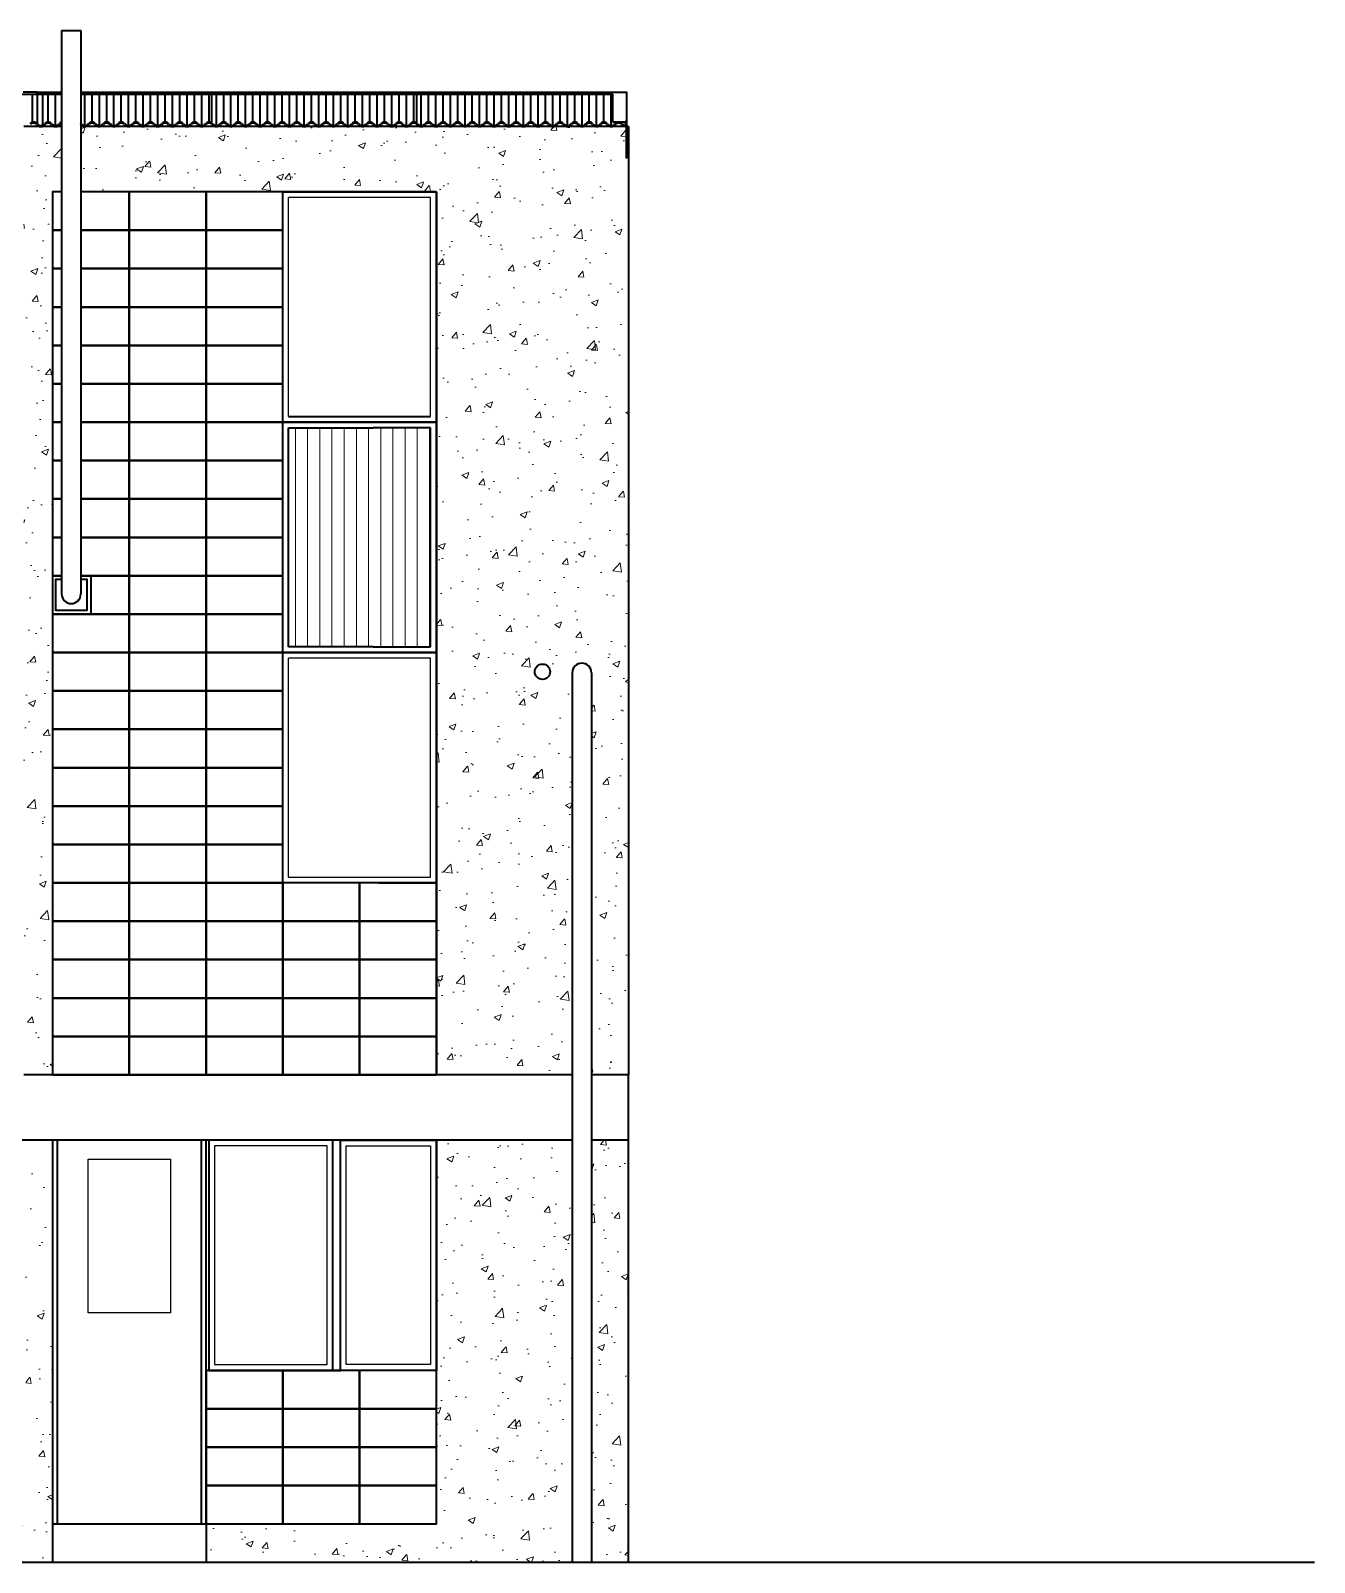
# Model space of a CAD drawing. Header units: metres. Extents: x -2569 to 4336, y -4195 to 694.
# Drawn here: x 3282 to 3951, y -2848 to -2050 of the extents above; entities that cross this region are included whole.
import ezdxf

# ---------------------------------------------------------------- set-up
doc = ezdxf.new("R2010")
doc.units = ezdxf.units.M
doc.header["$LTSCALE"] = 5
doc.header["$MEASUREMENT"] = 0
for name, color, linetype, lineweight in [('A-ANNO-NOTE', 7, 'Continuous', 35), ('A-ELEV-MBE1', 7, 'Continuous', 35), ('A-ELEV-PATT', 255, 'Continuous', 18), ('A-GLAZ-FULL', 4, 'Continuous', 25), ('A-SECT-MCUT', 7, 'Continuous', 35)]:
    doc.layers.add(name, color=color, linetype=linetype, lineweight=lineweight)
pattern_1 = [(50, (1451.9, -9174.13), (36.43693, -3.18782), [3.81, -41.91]), (355, (1451.9, -9174.13), (-7.04857, 38.21133), [3.048, -33.528]), (100.451, (1454.936, -9174.397), (29.3885, 35.02334), [3.238, -35.618]), (46.1842, (1451.9, -9163.97), (54.2158, -8.40847), [5.715, -62.865]), (96.6356, (1456.42, -9164.67), (47.48085, 49.4851), [4.857, -53.427]), (351.184, (1451.9, -9163.97), (47.4809, 49.48502), [4.572, -50.292]), (21, (1456.98, -9166.51), (30.32298, -20.4531), [3.81, -41.91]), (326, (1456.98, -9166.51), (12.3604, 36.8376), [3.048, -33.528]), (71.4514, (1459.506, -9168.215), (42.6833, 16.38457), [3.238, -35.618]), (37.5, (1451.9, -9174.131), (0.61772, 16.911008), [0, -33.1216, 0, -34.036, 0, -33.655]), (7.5, (1451.9, -9174.13), (13.363933, 20.036115), [0, -19.4056, 0, -32.3596, 0, -12.827]), (327.5, (1440.571, -9174.131), (27.11812, -1.14575), [0, -12.7, 0, -39.624, 0, -52.578]), (317.5, (1435.49, -9174.13), (29.62584, 5.0853), [0, -16.51, 0, -26.3144, 0, -37.338])]

msp = doc.modelspace()

# ---------------------------------------------------------------- hatches: boundary and pattern name
at = {"layer": 'A-ELEV-PATT'}
h = msp.add_hatch(dxfattribs=at)
h.set_pattern_fill('AR-CONC', color=256, scale=0.2, angle=180, style=0)
h.set_pattern_definition(pattern_1)
h.paths.add_polyline_path([(3293.36, -2174.38), (3293.36, -2154.38), (3293.36, -2134.38), (3298.09, -2134.38), (3298.09, -2100.38), (3278.36, -2100.38), (3278.36, -2102.03), (3278.36, -2594.38), (3293.36, -2594.38), (3293.36, -2574.38), (3293.36, -2554.38), (3293.36, -2534.38), (3293.36, -2514.38), (3293.36, -2494.38), (3293.36, -2474.38), (3293.36, -2454.38), (3293.36, -2434.38), (3293.36, -2414.38), (3293.36, -2394.38), (3293.36, -2374.38), (3293.36, -2354.38), (3293.36, -2334.38), (3293.36, -2314.38), (3293.36, -2294.38), (3293.36, -2274.38), (3293.36, -2254.38), (3293.36, -2234.38), (3293.36, -2214.38), (3293.36, -2194.38)])
h.paths.add_polyline_path([(3593.36, -2114.56), (3593.36, -2100.38), (3308.09, -2100.38), (3308.09, -2134.38), (3333.36, -2134.38), (3373.36, -2134.38), (3413.36, -2134.38), (3463.36, -2134.38), (3493.36, -2134.38), (3493.36, -2254.38), (3493.36, -2379.38), (3493.36, -2494.38), (3493.36, -2514.38), (3493.36, -2534.38), (3493.36, -2554.38), (3493.36, -2574.38), (3493.36, -2594.38), (3564.12, -2594.38), (3564.12, -2379.91), (3574.12, -2379.91), (3574.12, -2594.38), (3593.36, -2594.38)])
h.paths.add_polyline_path([(3552.61, -2384.38, -1), (3544.61, -2384.38, -1)], flags=16)
h = msp.add_hatch(dxfattribs=at)
h.set_pattern_fill('ANSI31', color=256, scale=2, angle=405, style=0)
h.set_pattern_definition([(90, (1451.3994, -8026.506), (-6.35, 4e-15), [])])
h.paths.add_polyline_path([(3416.36, -2371.38), (3460.36, -2371.38), (3490.36, -2371.38), (3490.36, -2257.38), (3460.4, -2257.38), (3416.36, -2257.38)])
h = msp.add_hatch(dxfattribs=at)
h.set_pattern_fill('AR-CONC', color=256, scale=0.2, angle=180, style=0)
h.set_pattern_definition(pattern_1)
h.paths.add_polyline_path([(2979.36, -2848.38), (3293.36, -2848.38), (3293.36, -2628.38), (3288.55, -2628.38), (3279.36, -2628.38), (3279.36, -2828.38), (2993.36, -2828.38), (2993.36, -2628.38), (2979.36, -2628.38)])
h = msp.add_hatch(dxfattribs=at)
h.set_pattern_fill('AR-CONC', color=256, scale=0.2, angle=180, style=0)
h.set_pattern_definition([(50, (1451.9, -9174.13), (36.43693, -3.18782), [3.81, -41.91]), (355, (1451.9, -9174.13), (-7.04857, 38.21133), [3.048, -33.528]), (100.451, (1454.936, -9174.397), (29.3885, 35.02334), [3.238, -35.618]), (46.1842, (1451.9, -9163.97), (54.2158, -8.40847), [5.715, -62.865]), (96.6356, (1456.42, -9164.67), (47.48085, 49.4851), [4.857, -53.427]), (351.184, (1451.9, -9163.97), (47.4809, 49.48502), [4.572, -50.292]), (21, (1456.98, -9166.51), (30.32298, -20.4531), [3.81, -41.91]), (326, (1456.98, -9166.51), (12.3604, 36.8376), [3.048, -33.528]), (71.4514, (1459.506, -9168.215), (42.6833, 16.38457), [3.238, -35.618]), (37.5, (1451.9, -9174.131), (0.61772, 16.911008), [0, -33.1216, 0, -34.036, 0, -33.655]), (7.5, (1451.9, -9174.13), (13.363933, 20.036115), [0, -19.4056, 0, -32.3596, 0, -12.827]), (327.5, (1440.571, -9174.131), (27.11812, -1.14575), [0, -12.7, 0, -39.624, 0, -52.578]), (317.5, (1435.49, -9174.13), (29.62584, 5.0853), [0, -16.51, 0, -26.3144, 0, -37.338])])
h.paths.add_polyline_path([(3373.36, -2848.38), (3564.12, -2848.38), (3564.12, -2628.38), (3493.36, -2628.38), (3493.36, -2748.38), (3493.36, -2768.38), (3493.36, -2788.38), (3493.36, -2808.38), (3493.36, -2828.38), (3453.36, -2828.38), (3413.36, -2828.38), (3373.36, -2828.38)])
h.paths.add_polyline_path([(3574.12, -2848.38), (3593.36, -2848.38), (3593.36, -2628.38), (3574.12, -2628.38)])

# ---------------------------------------------------------------- linework, layer by layer
at = {"layer": 'A-ANNO-NOTE'}
msp.add_line((3282.69, -2083.43), (3282.69, -2098.19), dxfattribs=at)
at = {"layer": 'A-ELEV-MBE1'}
for p, q in [((3298.09, -2050.38), (3308.09, -2050.38)), ((3298.09, -2050.38), (3298.09, -2343.85)), ((3308.09, -2050.38), (3308.09, -2343.85)), ((3285.46, -2082.38), (3278.11, -2082.38)), ((3284.46, -2082.38), (3298.09, -2082.38)), ((3308.09, -2082.38), (3585.26, -2082.38)), ((3585.26, -2082.38), (3592.61, -2082.38)), ((3592.61, -2116.82), (3592.61, -2082.38)), ((2978.43, -2083.43), (3285.46, -2083.43)), ((3285.46, -2083.43), (3298.09, -2083.43)), ((3285.46, -2098.97), (3285.46, -2083.43)), ((3288.27, -2099.66), (3288.27, -2083.43)), ((3291.08, -2098.07), (3291.08, -2083.43)), ((3294.89, -2099.88), (3294.89, -2083.43)), ((3308.09, -2083.43), (3585.26, -2083.43)), ((3310.13, -2099.88), (3310.13, -2083.43)), ((3313.94, -2098.07), (3313.94, -2083.43)), ((3317.75, -2099.88), (3317.75, -2083.43)), ((3321.56, -2098.07), (3321.56, -2083.43)), ((3325.37, -2099.88), (3325.37, -2083.43)), ((3329.18, -2098.07), (3329.18, -2083.43)), ((3332.99, -2099.88), (3332.99, -2083.43)), ((3336.8, -2098.07), (3336.8, -2083.43)), ((3340.61, -2099.88), (3340.61, -2083.43)), ((3344.42, -2098.07), (3344.42, -2083.43)), ((3348.23, -2099.89), (3348.23, -2083.43)), ((3352.04, -2098.08), (3352.04, -2083.43)), ((3355.85, -2099.89), (3355.85, -2083.43)), ((3359.66, -2098.08), (3359.66, -2083.43)), ((3363.47, -2099.88), (3363.47, -2083.43)), ((3367.28, -2098.07), (3367.28, -2083.43)), ((3371.09, -2099.89), (3371.09, -2083.43)), ((3374.9, -2098.08), (3374.9, -2083.43)), ((3376.42, -2099.29), (3376.42, -2083.43)), ((3378.71, -2099.88), (3378.71, -2083.43)), ((3378.71, -2099.89), (3378.71, -2086.42)), ((3382.52, -2098.07), (3382.52, -2083.43)), ((3382.52, -2098.08), (3382.52, -2085.16)), ((3386.33, -2099.89), (3386.33, -2083.43)), ((3386.33, -2099.88), (3386.33, -2085.16)), ((3390.14, -2098.07), (3390.14, -2083.43)), ((3393.95, -2099.88), (3393.95, -2083.43)), ((3397.76, -2098.07), (3397.76, -2083.43)), ((3401.57, -2099.88), (3401.57, -2083.43)), ((3405.38, -2098.07), (3405.38, -2083.43)), ((3409.19, -2099.88), (3409.19, -2083.43)), ((3413, -2098.07), (3413, -2083.43)), ((3416.81, -2099.87), (3416.81, -2083.43)), ((3420.62, -2098.07), (3420.62, -2083.43)), ((3424.43, -2099.87), (3424.43, -2083.43)), ((3428.24, -2098.07), (3428.24, -2083.43)), ((3432.05, -2099.87), (3432.05, -2083.43)), ((3435.86, -2098.07), (3435.86, -2083.43)), ((3439.67, -2099.87), (3439.67, -2083.43)), ((3443.48, -2098.07), (3443.48, -2083.43)), ((3447.29, -2099.88), (3447.29, -2083.43)), ((3451.1, -2098.08), (3451.1, -2083.43)), ((3454.91, -2099.88), (3454.91, -2083.43)), ((3458.72, -2098.08), (3458.72, -2083.43)), ((3462.53, -2099.87), (3462.53, -2083.43)), ((3466.34, -2098.07), (3466.34, -2083.43)), ((3470.15, -2099.88), (3470.15, -2083.43)), ((3473.96, -2098.08), (3473.96, -2083.43)), ((3477.77, -2099.88), (3477.77, -2083.43)), ((3481.58, -2098.08), (3481.58, -2083.43)), ((3483.1, -2099.29), (3483.1, -2083.43)), ((3485.39, -2099.88), (3485.39, -2083.43)), ((3485.39, -2099.87), (3485.39, -2086.41)), ((3489.2, -2098.07), (3489.2, -2083.43)), ((3493.01, -2099.87), (3493.01, -2083.43)), ((3496.82, -2098.08), (3496.82, -2083.43)), ((3500.63, -2099.88), (3500.63, -2083.43)), ((3504.44, -2098.08), (3504.44, -2083.43)), ((3508.25, -2099.87), (3508.25, -2083.43)), ((3512.06, -2098.08), (3512.06, -2083.43)), ((3515.87, -2099.88), (3515.87, -2083.43)), ((3519.68, -2098.08), (3519.68, -2083.43)), ((3523.49, -2099.87), (3523.49, -2083.43)), ((3527.3, -2098.08), (3527.3, -2083.43)), ((3531.11, -2099.88), (3531.11, -2083.43)), ((3534.92, -2098.08), (3534.92, -2083.43)), ((3538.73, -2099.87), (3538.73, -2083.43)), ((3542.54, -2098.08), (3542.54, -2083.43)), ((3546.35, -2099.88), (3546.35, -2083.43)), ((3550.16, -2098.08), (3550.16, -2083.43)), ((3553.97, -2099.88), (3553.97, -2083.43)), ((3557.78, -2098.08), (3557.78, -2083.43)), ((3561.59, -2099.88), (3561.59, -2083.43)), ((3565.4, -2098.08), (3565.4, -2083.43)), ((3569.21, -2099.88), (3569.21, -2083.43)), ((3573.02, -2098.08), (3573.02, -2083.43)), ((3576.83, -2099.88), (3576.83, -2083.43)), ((3580.64, -2098.08), (3580.64, -2083.43)), ((3584.45, -2099.88), (3584.45, -2083.43)), ((3585.26, -2098.07), (3585.26, -2083.43)), ((3585.26, -2097.82), (3592.61, -2097.82)), ((3585.26, -2098.07), (3592.36, -2098.07)), ((3592.07, -2099.88), (3592.07, -2098.07)), ((3592.36, -2116.82), (3592.36, -2097.07)), ((3298.09, -2100.38), (3278.36, -2100.38)), ((3298.09, -2100.38), (3278.36, -2100.38)), ((3593.36, -2100.38), (3308.09, -2100.38)), ((3593.36, -2100.38), (3308.09, -2100.38)), ((3592.36, -2100.38), (3308.09, -2100.38)), ((3592.36, -2100.38), (3308.09, -2100.38)), ((3376.8, -2098.97), (3376.42, -2099.29)), ((3388.23, -2098.98), (3388.62, -2099.3)), ((3483.48, -2098.97), (3483.1, -2099.29)), ((3487.29, -2098.98), (3487.68, -2099.3)), ((3592.61, -2116.82), (3592.36, -2116.82)), ((3298.09, -2134.38), (3293.36, -2134.38)), ((3298.09, -2134.38), (3293.36, -2134.38)), ((3493.36, -2134.38), (3308.09, -2134.38)), ((3413.36, -2254.38), (3413.36, -2134.38)), ((3463.36, -2134.38), (3413.36, -2134.38)), ((3413.36, -2134.38), (3463.36, -2134.38)), ((3463.36, -2134.38), (3493.36, -2134.38)), ((3493.36, -2134.38), (3463.36, -2134.38)), ((3493.36, -2134.38), (3493.36, -2594.38)), ((3493.36, -2254.38), (3493.36, -2134.38)), ((3293.36, -2154.38), (3293.36, -2594.38)), ((3298.09, -2154.38), (3293.36, -2154.38)), ((3298.09, -2154.38), (3293.36, -2154.38)), ((3413.36, -2257.44), (3413.36, -2154.38)), ((3463.36, -2254.38), (3413.36, -2254.38)), ((3463.36, -2254.38), (3413.36, -2254.38)), ((3413.36, -2379.38), (3413.36, -2257.44)), ((3413.4, -2254.38), (3463.4, -2254.38)), ((3416.36, -2251.38), (3490.36, -2251.38)), ((3416.36, -2371.38), (3416.36, -2257.38)), ((3416.36, -2257.38), (3460.4, -2257.38)), ((3490.36, -2257.38), (3460.4, -2257.38)), ((3463.36, -2254.38), (3493.36, -2254.38)), ((3463.36, -2254.38), (3493.36, -2254.38)), ((3493.36, -2254.38), (3463.4, -2254.38)), ((3490.36, -2371.38), (3490.36, -2257.38)), ((3493.36, -2379.38), (3493.36, -2254.38)), ((3413.36, -2374.38), (3463.36, -2374.38)), ((3463.36, -2374.38), (3413.36, -2374.38)), ((3460.36, -2371.38), (3416.36, -2371.38)), ((3460.36, -2371.38), (3490.36, -2371.38)), ((3493.36, -2374.38), (3463.36, -2374.38)), ((3463.36, -2374.38), (3493.36, -2374.38)), ((3413.36, -2494.38), (3413.36, -2379.38)), ((3493.36, -2494.38), (3493.36, -2379.38)), ((3564.12, -2384.91), (3564.12, -2848.38)), ((3574.12, -2384.91), (3574.12, -2848.38)), ((3463.36, -2494.38), (3413.36, -2494.38)), ((3463.36, -2494.38), (3493.36, -2494.38)), ((3564.12, -2628.38), (2979.36, -2628.38)), ((3293.36, -2628.38), (3293.36, -2848.38)), ((3295.86, -2828.38), (3295.86, -2628.38)), ((3370.86, -2628.38), (3370.86, -2828.38)), ((3373.36, -2828.38), (3373.36, -2628.38)), ((3374.76, -2628.38), (3374.76, -2748.38)), ((3439.36, -2628.38), (3374.76, -2628.38)), ((3439.36, -2748.38), (3439.36, -2628.38)), ((3443.36, -2748.38), (3443.36, -2628.38)), ((3443.36, -2628.38), (3493.36, -2628.38)), ((3493.36, -2828.38), (3493.36, -2628.38)), ((3493.36, -2628.38), (3493.36, -2748.38)), ((3593.36, -2628.38), (3574.12, -2628.38)), ((3374.76, -2748.38), (3439.36, -2748.38)), ((3434.36, -2748.38), (3443.36, -2748.38)), ((3493.36, -2748.38), (3443.36, -2748.38)), ((3293.36, -2828.38), (3373.36, -2828.38)), ((3373.36, -2828.38), (3493.36, -2828.38)), ((3373.36, -2828.38), (3373.36, -2848.38))]:
    msp.add_line(p, q, dxfattribs=at)
for points in [[(3298.09, -2134.38), (3293.36, -2134.38), (3293.36, -2154.38), (3298.09, -2154.38)], [(3308.09, -2154.38), (3333.36, -2154.38), (3333.36, -2134.38), (3308.09, -2134.38)], [(3298.09, -2154.38), (3293.36, -2154.38), (3293.36, -2174.38), (3298.09, -2174.38)], [(3308.09, -2174.38), (3333.36, -2174.38), (3333.36, -2154.38), (3308.09, -2154.38)], [(3298.09, -2174.38), (3293.36, -2174.38), (3293.36, -2194.38), (3298.09, -2194.38)], [(3308.09, -2194.38), (3333.36, -2194.38), (3333.36, -2174.38), (3308.09, -2174.38)], [(3298.09, -2194.38), (3293.36, -2194.38), (3293.36, -2214.38), (3298.09, -2214.38)], [(3308.09, -2214.38), (3333.36, -2214.38), (3333.36, -2194.38), (3308.09, -2194.38)], [(3298.09, -2214.38), (3293.36, -2214.38), (3293.36, -2234.38), (3298.09, -2234.38)], [(3308.09, -2234.38), (3333.36, -2234.38), (3333.36, -2214.38), (3308.09, -2214.38)], [(3298.09, -2234.38), (3293.36, -2234.38), (3293.36, -2254.38), (3298.09, -2254.38)], [(3308.09, -2254.38), (3333.36, -2254.38), (3333.36, -2234.38), (3308.09, -2234.38)], [(3298.09, -2254.38), (3293.36, -2254.38), (3293.36, -2274.38), (3298.09, -2274.38)], [(3308.09, -2274.38), (3333.36, -2274.38), (3333.36, -2254.38), (3308.09, -2254.38)], [(3298.09, -2274.38), (3293.36, -2274.38), (3293.36, -2294.38), (3298.09, -2294.38)], [(3308.09, -2294.38), (3333.36, -2294.38), (3333.36, -2274.38), (3308.09, -2274.38)], [(3298.09, -2294.38), (3293.36, -2294.38), (3293.36, -2314.38), (3298.09, -2314.38)], [(3308.09, -2314.38), (3333.36, -2314.38), (3333.36, -2294.38), (3308.09, -2294.38)], [(3298.09, -2314.38), (3293.36, -2314.38), (3293.36, -2334.38), (3298.09, -2334.38)], [(3308.09, -2334.38), (3333.36, -2334.38), (3333.36, -2314.38), (3308.09, -2314.38)], [(3298.09, -2334.38), (3293.36, -2334.38), (3293.36, -2354.38), (3333.36, -2354.38), (3333.36, -2334.38), (3308.09, -2334.38)], [(3298.09, -2336.38), (3294.86, -2336.38), (3294.86, -2352.38), (3311.36, -2352.38), (3311.36, -2336.38), (3308.09, -2336.38)], [(3564.12, -2594.38), (3278.36, -2594.38)], [(3593.36, -2594.38), (3574.12, -2594.38)]]:
    msp.add_lwpolyline(points, dxfattribs=at)
for points in [[(3373.36, -2134.38), (3333.36, -2134.38), (3333.36, -2154.38), (3373.36, -2154.38)], [(3413.36, -2134.38), (3373.36, -2134.38), (3373.36, -2154.38), (3413.36, -2154.38)], [(3373.36, -2154.38), (3333.36, -2154.38), (3333.36, -2174.38), (3373.36, -2174.38)], [(3413.36, -2154.38), (3373.36, -2154.38), (3373.36, -2174.38), (3413.36, -2174.38)], [(3373.36, -2174.38), (3333.36, -2174.38), (3333.36, -2194.38), (3373.36, -2194.38)], [(3413.36, -2174.38), (3373.36, -2174.38), (3373.36, -2194.38), (3413.36, -2194.38)], [(3373.36, -2194.38), (3333.36, -2194.38), (3333.36, -2214.38), (3373.36, -2214.38)], [(3413.36, -2194.38), (3373.36, -2194.38), (3373.36, -2214.38), (3413.36, -2214.38)], [(3373.36, -2214.38), (3333.36, -2214.38), (3333.36, -2234.38), (3373.36, -2234.38)], [(3413.36, -2214.38), (3373.36, -2214.38), (3373.36, -2234.38), (3413.36, -2234.38)], [(3373.36, -2234.38), (3333.36, -2234.38), (3333.36, -2254.38), (3373.36, -2254.38)], [(3413.36, -2234.38), (3373.36, -2234.38), (3373.36, -2254.38), (3413.36, -2254.38)], [(3373.36, -2254.38), (3333.36, -2254.38), (3333.36, -2274.38), (3373.36, -2274.38)], [(3413.36, -2254.38), (3373.36, -2254.38), (3373.36, -2274.38), (3413.36, -2274.38)], [(3373.36, -2274.38), (3333.36, -2274.38), (3333.36, -2294.38), (3373.36, -2294.38)], [(3413.36, -2274.38), (3373.36, -2274.38), (3373.36, -2294.38), (3413.36, -2294.38)], [(3373.36, -2294.38), (3333.36, -2294.38), (3333.36, -2314.38), (3373.36, -2314.38)], [(3413.36, -2294.38), (3373.36, -2294.38), (3373.36, -2314.38), (3413.36, -2314.38)], [(3373.36, -2314.38), (3333.36, -2314.38), (3333.36, -2334.38), (3373.36, -2334.38)], [(3413.36, -2314.38), (3373.36, -2314.38), (3373.36, -2334.38), (3413.36, -2334.38)], [(3313.36, -2354.38), (3333.36, -2354.38), (3333.36, -2334.38), (3313.36, -2334.38)], [(3373.36, -2334.38), (3333.36, -2334.38), (3333.36, -2354.38), (3373.36, -2354.38)], [(3413.36, -2334.38), (3373.36, -2334.38), (3373.36, -2354.38), (3413.36, -2354.38)], [(3333.36, -2354.38), (3293.36, -2354.38), (3293.36, -2374.38), (3333.36, -2374.38)], [(3373.36, -2354.38), (3333.36, -2354.38), (3333.36, -2374.38), (3373.36, -2374.38)], [(3413.36, -2354.38), (3373.36, -2354.38), (3373.36, -2374.38), (3413.36, -2374.38)], [(3333.36, -2374.38), (3293.36, -2374.38), (3293.36, -2394.38), (3333.36, -2394.38)], [(3373.36, -2374.38), (3333.36, -2374.38), (3333.36, -2394.38), (3373.36, -2394.38)], [(3413.36, -2374.38), (3373.36, -2374.38), (3373.36, -2394.38), (3413.36, -2394.38)], [(3333.36, -2394.38), (3293.36, -2394.38), (3293.36, -2414.38), (3333.36, -2414.38)], [(3373.36, -2394.38), (3333.36, -2394.38), (3333.36, -2414.38), (3373.36, -2414.38)], [(3413.36, -2394.38), (3373.36, -2394.38), (3373.36, -2414.38), (3413.36, -2414.38)], [(3333.36, -2414.38), (3293.36, -2414.38), (3293.36, -2434.38), (3333.36, -2434.38)], [(3373.36, -2414.38), (3333.36, -2414.38), (3333.36, -2434.38), (3373.36, -2434.38)], [(3413.36, -2414.38), (3373.36, -2414.38), (3373.36, -2434.38), (3413.36, -2434.38)], [(3333.36, -2434.38), (3293.36, -2434.38), (3293.36, -2454.38), (3333.36, -2454.38)], [(3373.36, -2434.38), (3333.36, -2434.38), (3333.36, -2454.38), (3373.36, -2454.38)], [(3413.36, -2434.38), (3373.36, -2434.38), (3373.36, -2454.38), (3413.36, -2454.38)], [(3333.36, -2454.38), (3293.36, -2454.38), (3293.36, -2474.38), (3333.36, -2474.38)], [(3373.36, -2454.38), (3333.36, -2454.38), (3333.36, -2474.38), (3373.36, -2474.38)], [(3413.36, -2454.38), (3373.36, -2454.38), (3373.36, -2474.38), (3413.36, -2474.38)], [(3333.36, -2474.38), (3293.36, -2474.38), (3293.36, -2494.38), (3333.36, -2494.38)], [(3373.36, -2474.38), (3333.36, -2474.38), (3333.36, -2494.38), (3373.36, -2494.38)], [(3413.36, -2474.38), (3373.36, -2474.38), (3373.36, -2494.38), (3413.36, -2494.38)], [(3333.36, -2494.38), (3293.36, -2494.38), (3293.36, -2514.38), (3333.36, -2514.38)], [(3373.36, -2494.38), (3333.36, -2494.38), (3333.36, -2514.38), (3373.36, -2514.38)], [(3413.36, -2494.38), (3373.36, -2494.38), (3373.36, -2514.38), (3413.36, -2514.38)], [(3453.36, -2494.38), (3413.36, -2494.38), (3413.36, -2514.38), (3453.36, -2514.38)], [(3493.36, -2494.38), (3453.36, -2494.38), (3453.36, -2514.38), (3493.36, -2514.38)], [(3333.36, -2514.38), (3293.36, -2514.38), (3293.36, -2534.38), (3333.36, -2534.38)], [(3373.36, -2514.38), (3333.36, -2514.38), (3333.36, -2534.38), (3373.36, -2534.38)], [(3413.36, -2514.38), (3373.36, -2514.38), (3373.36, -2534.38), (3413.36, -2534.38)], [(3453.36, -2514.38), (3413.36, -2514.38), (3413.36, -2534.38), (3453.36, -2534.38)], [(3493.36, -2514.38), (3453.36, -2514.38), (3453.36, -2534.38), (3493.36, -2534.38)], [(3333.36, -2534.38), (3293.36, -2534.38), (3293.36, -2554.38), (3333.36, -2554.38)], [(3373.36, -2534.38), (3333.36, -2534.38), (3333.36, -2554.38), (3373.36, -2554.38)], [(3413.36, -2534.38), (3373.36, -2534.38), (3373.36, -2554.38), (3413.36, -2554.38)], [(3453.36, -2534.38), (3413.36, -2534.38), (3413.36, -2554.38), (3453.36, -2554.38)], [(3493.36, -2534.38), (3453.36, -2534.38), (3453.36, -2554.38), (3493.36, -2554.38)], [(3333.36, -2554.38), (3293.36, -2554.38), (3293.36, -2574.38), (3333.36, -2574.38)], [(3373.36, -2554.38), (3333.36, -2554.38), (3333.36, -2574.38), (3373.36, -2574.38)], [(3413.36, -2554.38), (3373.36, -2554.38), (3373.36, -2574.38), (3413.36, -2574.38)], [(3453.36, -2554.38), (3413.36, -2554.38), (3413.36, -2574.38), (3453.36, -2574.38)], [(3493.36, -2554.38), (3453.36, -2554.38), (3453.36, -2574.38), (3493.36, -2574.38)], [(3333.36, -2574.38), (3293.36, -2574.38), (3293.36, -2594.38), (3333.36, -2594.38)], [(3373.36, -2574.38), (3333.36, -2574.38), (3333.36, -2594.38), (3373.36, -2594.38)], [(3413.36, -2574.38), (3373.36, -2574.38), (3373.36, -2594.38), (3413.36, -2594.38)], [(3453.36, -2574.38), (3413.36, -2574.38), (3413.36, -2594.38), (3453.36, -2594.38)], [(3493.36, -2574.38), (3453.36, -2574.38), (3453.36, -2594.38), (3493.36, -2594.38)], [(3413.36, -2748.38), (3373.36, -2748.38), (3373.36, -2768.38), (3413.36, -2768.38)], [(3453.36, -2748.38), (3413.36, -2748.38), (3413.36, -2768.38), (3453.36, -2768.38)], [(3493.36, -2748.38), (3453.36, -2748.38), (3453.36, -2768.38), (3493.36, -2768.38)], [(3413.36, -2768.38), (3373.36, -2768.38), (3373.36, -2788.38), (3413.36, -2788.38)], [(3453.36, -2768.38), (3413.36, -2768.38), (3413.36, -2788.38), (3453.36, -2788.38)], [(3493.36, -2768.38), (3453.36, -2768.38), (3453.36, -2788.38), (3493.36, -2788.38)], [(3413.36, -2788.38), (3373.36, -2788.38), (3373.36, -2808.38), (3413.36, -2808.38)], [(3453.36, -2788.38), (3413.36, -2788.38), (3413.36, -2808.38), (3453.36, -2808.38)], [(3493.36, -2788.38), (3453.36, -2788.38), (3453.36, -2808.38), (3493.36, -2808.38)], [(3413.36, -2808.38), (3373.36, -2808.38), (3373.36, -2828.38), (3413.36, -2828.38)], [(3453.36, -2808.38), (3413.36, -2808.38), (3413.36, -2828.38), (3453.36, -2828.38)], [(3493.36, -2808.38), (3453.36, -2808.38), (3453.36, -2828.38), (3493.36, -2828.38)]]:
    msp.add_lwpolyline(points, close=True, dxfattribs=at)
msp.add_circle((3548.61, -2384.38), 4, dxfattribs=at)
for centre, radius, start, end in [((3283.46, -2100.53), 2.47, 39.41619, 140.56807), ((3283.46, -2100.53), 1.97, 39.41619, 140.56807), ((3291.08, -2100.53), 2.47, 39.41619, 140.56807), ((3291.08, -2100.53), 1.97, 39.41619, 140.56807), ((3298.7, -2100.54), 2.47, 104.2165, 140.56807), ((3298.7, -2100.54), 1.97, 107.94121, 140.56807), ((3313.94, -2100.54), 2.47, 39.41619, 140.56807), ((3313.94, -2100.54), 1.97, 39.41619, 140.56807), ((3321.56, -2100.54), 2.47, 39.41619, 140.56807), ((3321.56, -2100.54), 1.97, 39.41619, 140.56807), ((3329.18, -2100.54), 2.47, 39.41619, 140.56807), ((3329.18, -2100.54), 1.97, 39.41619, 140.56807), ((3336.8, -2100.54), 2.47, 39.41619, 140.56807), ((3336.8, -2100.54), 1.97, 39.41619, 140.56807), ((3344.42, -2100.54), 2.47, 39.41619, 140.56807), ((3344.42, -2100.54), 1.97, 39.41619, 140.56807), ((3352.04, -2100.54), 2.47, 39.41619, 140.56807), ((3352.04, -2100.54), 1.97, 39.41619, 140.56807), ((3359.66, -2100.54), 2.47, 39.41619, 140.56807), ((3359.66, -2100.54), 1.97, 39.41619, 140.56807), ((3367.28, -2100.54), 2.47, 39.41619, 140.56807), ((3367.28, -2100.54), 1.97, 39.41619, 140.56807), ((3374.9, -2100.55), 2.47, 39.41619, 140.56807), ((3374.9, -2100.55), 1.97, 39.41619, 140.56807), ((3382.52, -2100.53), 2.47, 39.41619, 140.56807), ((3382.52, -2100.55), 2.47, 39.41619, 140.56807), ((3382.52, -2100.53), 1.97, 39.41619, 140.56807), ((3382.52, -2100.55), 1.97, 39.41619, 140.56807), ((3390.14, -2100.54), 2.47, 39.41619, 140.56807), ((3390.14, -2100.54), 1.97, 39.41619, 140.56807), ((3397.76, -2100.54), 2.47, 39.41619, 140.56807), ((3397.76, -2100.54), 1.97, 39.41619, 140.56807), ((3405.38, -2100.54), 2.47, 39.41619, 140.56807), ((3405.38, -2100.54), 1.97, 39.41619, 140.56807), ((3413, -2100.54), 2.47, 39.41619, 140.56807), ((3413, -2100.54), 1.97, 39.41619, 140.56807), ((3420.62, -2100.54), 2.47, 39.41619, 140.56807), ((3420.62, -2100.54), 1.97, 39.41619, 140.56807), ((3428.24, -2100.54), 2.47, 39.41619, 140.56807), ((3428.24, -2100.54), 1.97, 39.41619, 140.56807), ((3435.86, -2100.54), 2.47, 39.41619, 140.56807), ((3435.86, -2100.54), 1.97, 39.41619, 140.56807), ((3443.48, -2100.54), 2.47, 39.41619, 140.56807), ((3443.48, -2100.54), 1.97, 39.41619, 140.56807), ((3451.1, -2100.54), 2.47, 39.41619, 140.56807), ((3451.1, -2100.54), 1.97, 39.41619, 140.56807), ((3458.72, -2100.55), 2.47, 39.41619, 140.56807), ((3458.72, -2100.55), 1.97, 39.41619, 140.56807), ((3466.34, -2100.55), 2.47, 39.41619, 140.56807), ((3466.34, -2100.55), 1.97, 39.41619, 140.56807), ((3473.96, -2100.55), 2.47, 39.41619, 140.56807), ((3473.96, -2100.55), 1.97, 39.41619, 140.56807), ((3481.58, -2100.55), 2.47, 39.41619, 140.56807), ((3481.58, -2100.55), 1.97, 39.41619, 140.56807), ((3489.2, -2100.54), 2.47, 39.41619, 140.56807), ((3489.2, -2100.54), 1.97, 39.41619, 140.56807), ((3496.82, -2100.54), 2.47, 39.41619, 140.56807), ((3496.82, -2100.54), 1.97, 39.41619, 140.56807), ((3504.44, -2100.54), 2.47, 39.41619, 140.56807), ((3504.44, -2100.54), 1.97, 39.41619, 140.56807), ((3512.06, -2100.54), 2.47, 39.41619, 140.56807), ((3512.06, -2100.54), 1.97, 39.41619, 140.56807), ((3519.68, -2100.54), 2.47, 39.41619, 140.56807), ((3519.68, -2100.54), 1.97, 39.41619, 140.56807), ((3527.3, -2100.54), 2.47, 39.41619, 140.56807), ((3527.3, -2100.54), 1.97, 39.41619, 140.56807), ((3534.92, -2100.54), 2.47, 39.41619, 140.56807), ((3534.92, -2100.54), 1.97, 39.41619, 140.56807), ((3542.54, -2100.54), 2.47, 39.41619, 140.56807), ((3542.54, -2100.54), 1.97, 39.41619, 140.56807), ((3550.16, -2100.54), 2.47, 39.41619, 140.56807), ((3550.16, -2100.54), 1.97, 39.41619, 140.56807), ((3557.78, -2100.55), 2.47, 39.41619, 140.56807), ((3557.78, -2100.55), 1.97, 39.41619, 140.56807), ((3565.4, -2100.55), 2.47, 39.41619, 140.56807), ((3565.4, -2100.55), 1.97, 39.41619, 140.56807), ((3573.02, -2100.55), 2.47, 39.41619, 140.56807), ((3573.02, -2100.55), 1.97, 39.41619, 140.56807), ((3580.64, -2100.55), 2.47, 39.41619, 140.56807), ((3580.64, -2100.55), 1.97, 39.41619, 140.56807), ((3588.26, -2100.55), 2.47, 39.41619, 140.56807), ((3588.26, -2100.55), 1.97, 39.41619, 140.56807), ((3287.27, -2097.4), 2.97, 219.41619, 320.56807), ((3287.27, -2097.4), 2.47, 219.41619, 320.56807), ((3294.89, -2097.4), 2.97, 219.41619, 320.56807), ((3294.89, -2097.4), 2.47, 219.41619, 320.56807), ((3310.13, -2097.4), 2.97, 219.41619, 320.56807), ((3306.32, -2100.54), 2.47, 39.41619, 43.98759), ((3310.13, -2097.4), 2.47, 219.41619, 320.56807), ((3317.75, -2097.41), 2.97, 219.41619, 320.56807), ((3317.75, -2097.41), 2.47, 219.41619, 320.56807), ((3325.37, -2097.41), 2.97, 219.41619, 320.56807), ((3325.37, -2097.41), 2.47, 219.41619, 320.56807), ((3332.99, -2097.41), 2.97, 219.41619, 320.56807), ((3332.99, -2097.41), 2.47, 219.41619, 320.56807), ((3340.61, -2097.41), 2.97, 219.41619, 320.56807), ((3340.61, -2097.41), 2.47, 219.41619, 320.56807), ((3348.23, -2097.41), 2.97, 219.41619, 320.56807), ((3348.23, -2097.41), 2.47, 219.41619, 320.56807), ((3355.85, -2097.41), 2.97, 219.41619, 320.56807), ((3355.85, -2097.41), 2.47, 219.41619, 320.56807), ((3363.47, -2097.41), 2.97, 219.41619, 320.56807), ((3363.47, -2097.41), 2.47, 219.41619, 320.56807), ((3371.09, -2097.41), 2.97, 219.41619, 320.56807), ((3371.09, -2097.41), 2.47, 219.41619, 320.56807), ((3378.71, -2097.4), 2.97, 219.41619, 320.56807), ((3378.71, -2097.41), 2.97, 219.41619, 320.56807), ((3378.71, -2097.4), 2.47, 219.41619, 320.56807), ((3378.71, -2097.41), 2.47, 219.41619, 320.56807), ((3386.33, -2097.4), 2.97, 219.41619, 320.56807), ((3386.33, -2097.42), 2.97, 219.41619, 320.56807), ((3386.33, -2097.4), 2.47, 219.41619, 320.56807), ((3386.33, -2097.42), 2.47, 219.41619, 320.56807), ((3393.95, -2097.4), 2.97, 219.41619, 320.56807), ((3393.95, -2097.4), 2.47, 219.41619, 320.56807), ((3401.57, -2097.41), 2.97, 219.41619, 320.56807), ((3401.57, -2097.41), 2.47, 219.41619, 320.56807), ((3409.19, -2097.41), 2.97, 219.41619, 320.56807), ((3409.19, -2097.41), 2.47, 219.41619, 320.56807), ((3416.81, -2097.41), 2.97, 219.41619, 320.56807), ((3416.81, -2097.41), 2.47, 219.41619, 320.56807), ((3424.43, -2097.41), 2.97, 219.41619, 320.56807), ((3424.43, -2097.41), 2.47, 219.41619, 320.56807), ((3432.05, -2097.41), 2.97, 219.41619, 320.56807), ((3432.05, -2097.41), 2.47, 219.41619, 320.56807), ((3439.67, -2097.41), 2.97, 219.41619, 320.56807), ((3439.67, -2097.41), 2.47, 219.41619, 320.56807), ((3447.29, -2097.41), 2.97, 219.41619, 320.56807), ((3447.29, -2097.41), 2.47, 219.41619, 320.56807), ((3454.91, -2097.41), 2.97, 219.41619, 320.56807), ((3454.91, -2097.41), 2.47, 219.41619, 320.56807), ((3462.53, -2097.41), 2.97, 219.41619, 320.56807), ((3462.53, -2097.41), 2.47, 219.41619, 320.56807), ((3470.15, -2097.41), 2.97, 219.41619, 320.56807), ((3470.15, -2097.41), 2.47, 219.41619, 320.56807), ((3477.77, -2097.42), 2.97, 219.41619, 320.56807), ((3477.77, -2097.42), 2.47, 219.41619, 320.56807), ((3485.39, -2097.4), 2.97, 219.41619, 320.56807), ((3485.39, -2097.42), 2.97, 219.41619, 320.56807), ((3485.39, -2097.4), 2.47, 219.41619, 320.56807), ((3485.39, -2097.42), 2.47, 219.41619, 320.56807), ((3493.01, -2097.4), 2.97, 219.41619, 320.56807), ((3493.01, -2097.4), 2.47, 219.41619, 320.56807), ((3500.63, -2097.41), 2.97, 219.41619, 320.56807), ((3500.63, -2097.41), 2.47, 219.41619, 320.56807), ((3508.25, -2097.41), 2.97, 219.41619, 320.56807), ((3508.25, -2097.41), 2.47, 219.41619, 320.56807), ((3515.87, -2097.41), 2.97, 219.41619, 320.56807), ((3515.87, -2097.41), 2.47, 219.41619, 320.56807), ((3523.49, -2097.41), 2.97, 219.41619, 320.56807), ((3523.49, -2097.41), 2.47, 219.41619, 320.56807), ((3531.11, -2097.41), 2.97, 219.41619, 320.56807), ((3531.11, -2097.41), 2.47, 219.41619, 320.56807), ((3538.73, -2097.41), 2.97, 219.41619, 320.56807), ((3538.73, -2097.41), 2.47, 219.41619, 320.56807), ((3546.35, -2097.41), 2.97, 219.41619, 320.56807), ((3546.35, -2097.41), 2.47, 219.41619, 320.56807), ((3553.97, -2097.41), 2.97, 219.41619, 320.56807), ((3553.97, -2097.41), 2.47, 219.41619, 320.56807), ((3561.59, -2097.41), 2.97, 219.41619, 320.56807), ((3561.59, -2097.41), 2.47, 219.41619, 320.56807), ((3569.21, -2097.41), 2.97, 219.41619, 320.56807), ((3569.21, -2097.41), 2.47, 219.41619, 320.56807), ((3576.83, -2097.42), 2.97, 219.41619, 320.56807), ((3576.83, -2097.42), 2.47, 219.41619, 320.56807), ((3584.45, -2097.42), 2.97, 219.41619, 320.56807), ((3584.45, -2097.42), 2.47, 219.41619, 320.56807), ((3592.07, -2097.42), 2.97, 219.41619, 275.61114), ((3592.07, -2097.42), 2.47, 219.41619, 276.75363), ((3303.09, -2343.85), 5, 180, 0), ((3569.12, -2384.91), 5, 0, 180)]:
    msp.add_arc(centre, radius, start, end, dxfattribs=at)
at = {"layer": 'A-GLAZ-FULL'}
for p, q in [((3490.36, -2137.38), (3416.36, -2137.38)), ((3416.36, -2251.38), (3416.36, -2137.38)), ((3490.36, -2251.38), (3490.36, -2137.38)), ((3416.36, -2251.38), (3490.36, -2251.38)), ((3416.36, -2491.38), (3416.36, -2377.38)), ((3490.36, -2377.38), (3416.36, -2377.38)), ((3490.36, -2491.38), (3490.36, -2377.38)), ((3416.36, -2491.38), (3490.36, -2491.38)), ((3377.76, -2631.38), (3377.76, -2745.38)), ((3436.36, -2631.38), (3377.76, -2631.38)), ((3436.36, -2745.38), (3436.36, -2631.38)), ((3446.36, -2745.38), (3446.36, -2631.38)), ((3446.36, -2631.38), (3490.36, -2631.38)), ((3490.36, -2631.38), (3490.36, -2745.38)), ((3377.76, -2745.38), (3436.36, -2745.38)), ((3490.36, -2745.38), (3446.36, -2745.38))]:
    msp.add_line(p, q, dxfattribs=at)
msp.add_lwpolyline([(3311.86, -2638.38), (3354.86, -2638.38), (3354.86, -2718.38), (3311.86, -2718.38)], close=True, dxfattribs=at)
at = {"layer": 'A-SECT-MCUT'}
for p, q in [((3298.09, -2100.38), (3278.36, -2100.38)), ((3298.09, -2100.38), (3278.36, -2100.38)), ((3593.36, -2100.38), (3593.36, -2594.38)), ((3593.36, -2848.38), (3593.36, -2594.38)), ((3293.36, -2628.38), (3293.36, -2828.38)), ((3950.78, -2848.38), (2617.05, -2848.38)), ((3950.78, -2848.38), (2617.05, -2848.38))]:
    msp.add_line(p, q, dxfattribs=at)

doc.saveas('drawing.dxf')
